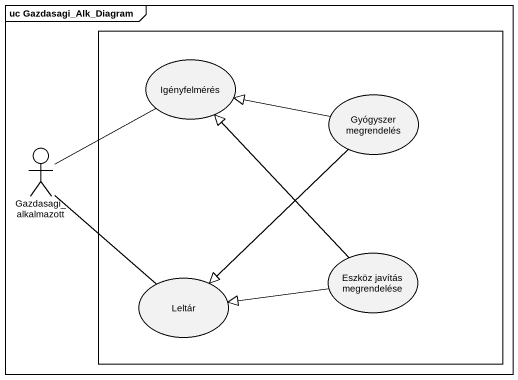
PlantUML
@startuml
mainframe uc Gazdasagi_Alk_Diagram
rectangle " " as rectangle1 {
  usecase Igényfelmérés
  usecase "Gyógyszer megrendelés" as Gyógyszer_megrendelés
  usecase "Eszköz javítás megrendelése" as Eszköz_javítás_megrendelése
  usecase Leltár
}
actor Gazdasagi_alkalmazott
Gyógyszer_megrendelés -left-|> Igényfelmérés
Gyógyszer_megrendelés --|> Leltár
Gazdasagi_alkalmazott -up- Igényfelmérés
Gazdasagi_alkalmazott -- Leltár
Eszköz_javítás_megrendelése -up-|> Igényfelmérés
Eszköz_javítás_megrendelése -left-|> Leltár
@enduml
